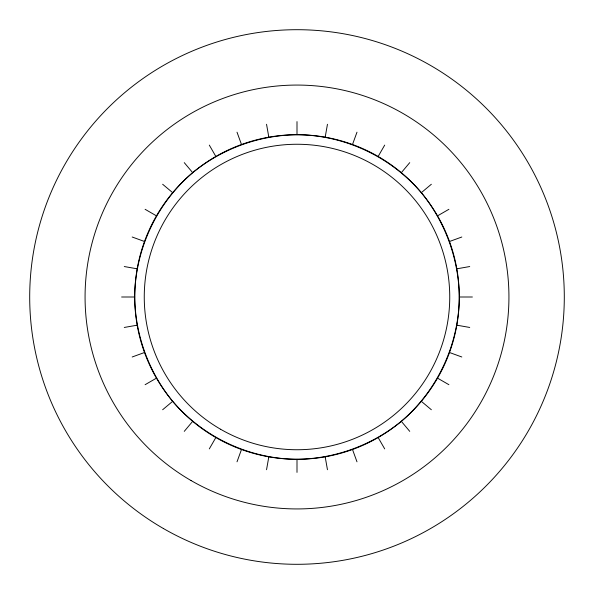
<?xml version="1.0" encoding="UTF-8"?>
<svg xmlns="http://www.w3.org/2000/svg" width="594" height="594" viewBox="0 0 594 594"><rect width="100%" height="100%" fill="white"/><g stroke="black" fill="none" stroke-linecap="round" stroke-linejoin="round"><path stroke-width="0.89" d="M134.712 297C135.061 249.599 156.601 203.415 192.679 172.676C222.015 148.693 259.11 135.194 297 134.712C344.401 135.061 390.585 156.601 421.324 192.679C445.307 222.015 458.806 259.11 459.288 297C458.939 344.401 437.399 390.585 401.321 421.324C371.985 445.307 334.89 458.806 297 459.288C249.599 458.939 203.415 437.399 172.676 401.321C148.693 371.985 135.194 334.89 134.712 297L121.607 297M266.543 469.728L268.822 456.823M325.178 137.177L327.457 124.272M237.013 461.813L241.491 449.502M352.509 144.498L356.987 132.187M209.303 448.893L215.852 437.548A162.288 162.288 0 0 0 459.288 297L472.393 297M378.148 156.452L384.697 145.107M184.259 431.355L192.679 421.324M401.321 172.676L409.741 162.645M162.645 409.741L172.676 401.321M421.324 192.679L431.355 184.259M145.107 384.697L156.452 378.148M437.548 215.852L448.893 209.303M132.187 356.987L144.498 352.509M449.502 241.491L461.813 237.013M124.272 327.457L137.177 325.178M456.823 268.822L469.728 266.543M124.272 266.543L137.177 268.822M456.823 325.178L469.728 327.457M132.187 237.013L144.498 241.491M449.502 352.509L461.813 356.987M145.107 209.303L156.452 215.852M437.548 378.148L448.893 384.697M162.645 184.259L172.676 192.679M421.324 401.321L431.355 409.741M184.259 162.645L192.679 172.676M401.321 421.324L409.741 431.355M209.303 145.107L215.852 156.452A162.288 162.288 0 0 0 215.852 437.548M378.148 437.548L384.697 448.893M237.013 132.187L241.491 144.498M352.509 449.502L356.987 461.813M266.543 124.272L268.822 137.177M325.178 456.823L327.457 469.728M297 121.607L297 134.712M297 459.288L297 472.393M215.852 156.452A162.288 162.288 0 0 1 459.288 297M220.626 429.276A152.74 152.74 0 0 0 449.74 297A152.74 152.74 0 0 0 220.626 164.724A152.74 152.74 0 0 0 220.626 429.276M163.35 528.489A267.3 267.3 0 0 0 564.3 297A267.3 267.3 0 0 0 163.35 65.511A267.3 267.3 0 0 0 163.35 528.489M191.038 480.539A211.932 211.932 0 0 0 508.932 297A211.932 211.932 0 0 0 191.038 113.461A211.932 211.932 0 0 0 191.038 480.539"/></g></svg>
